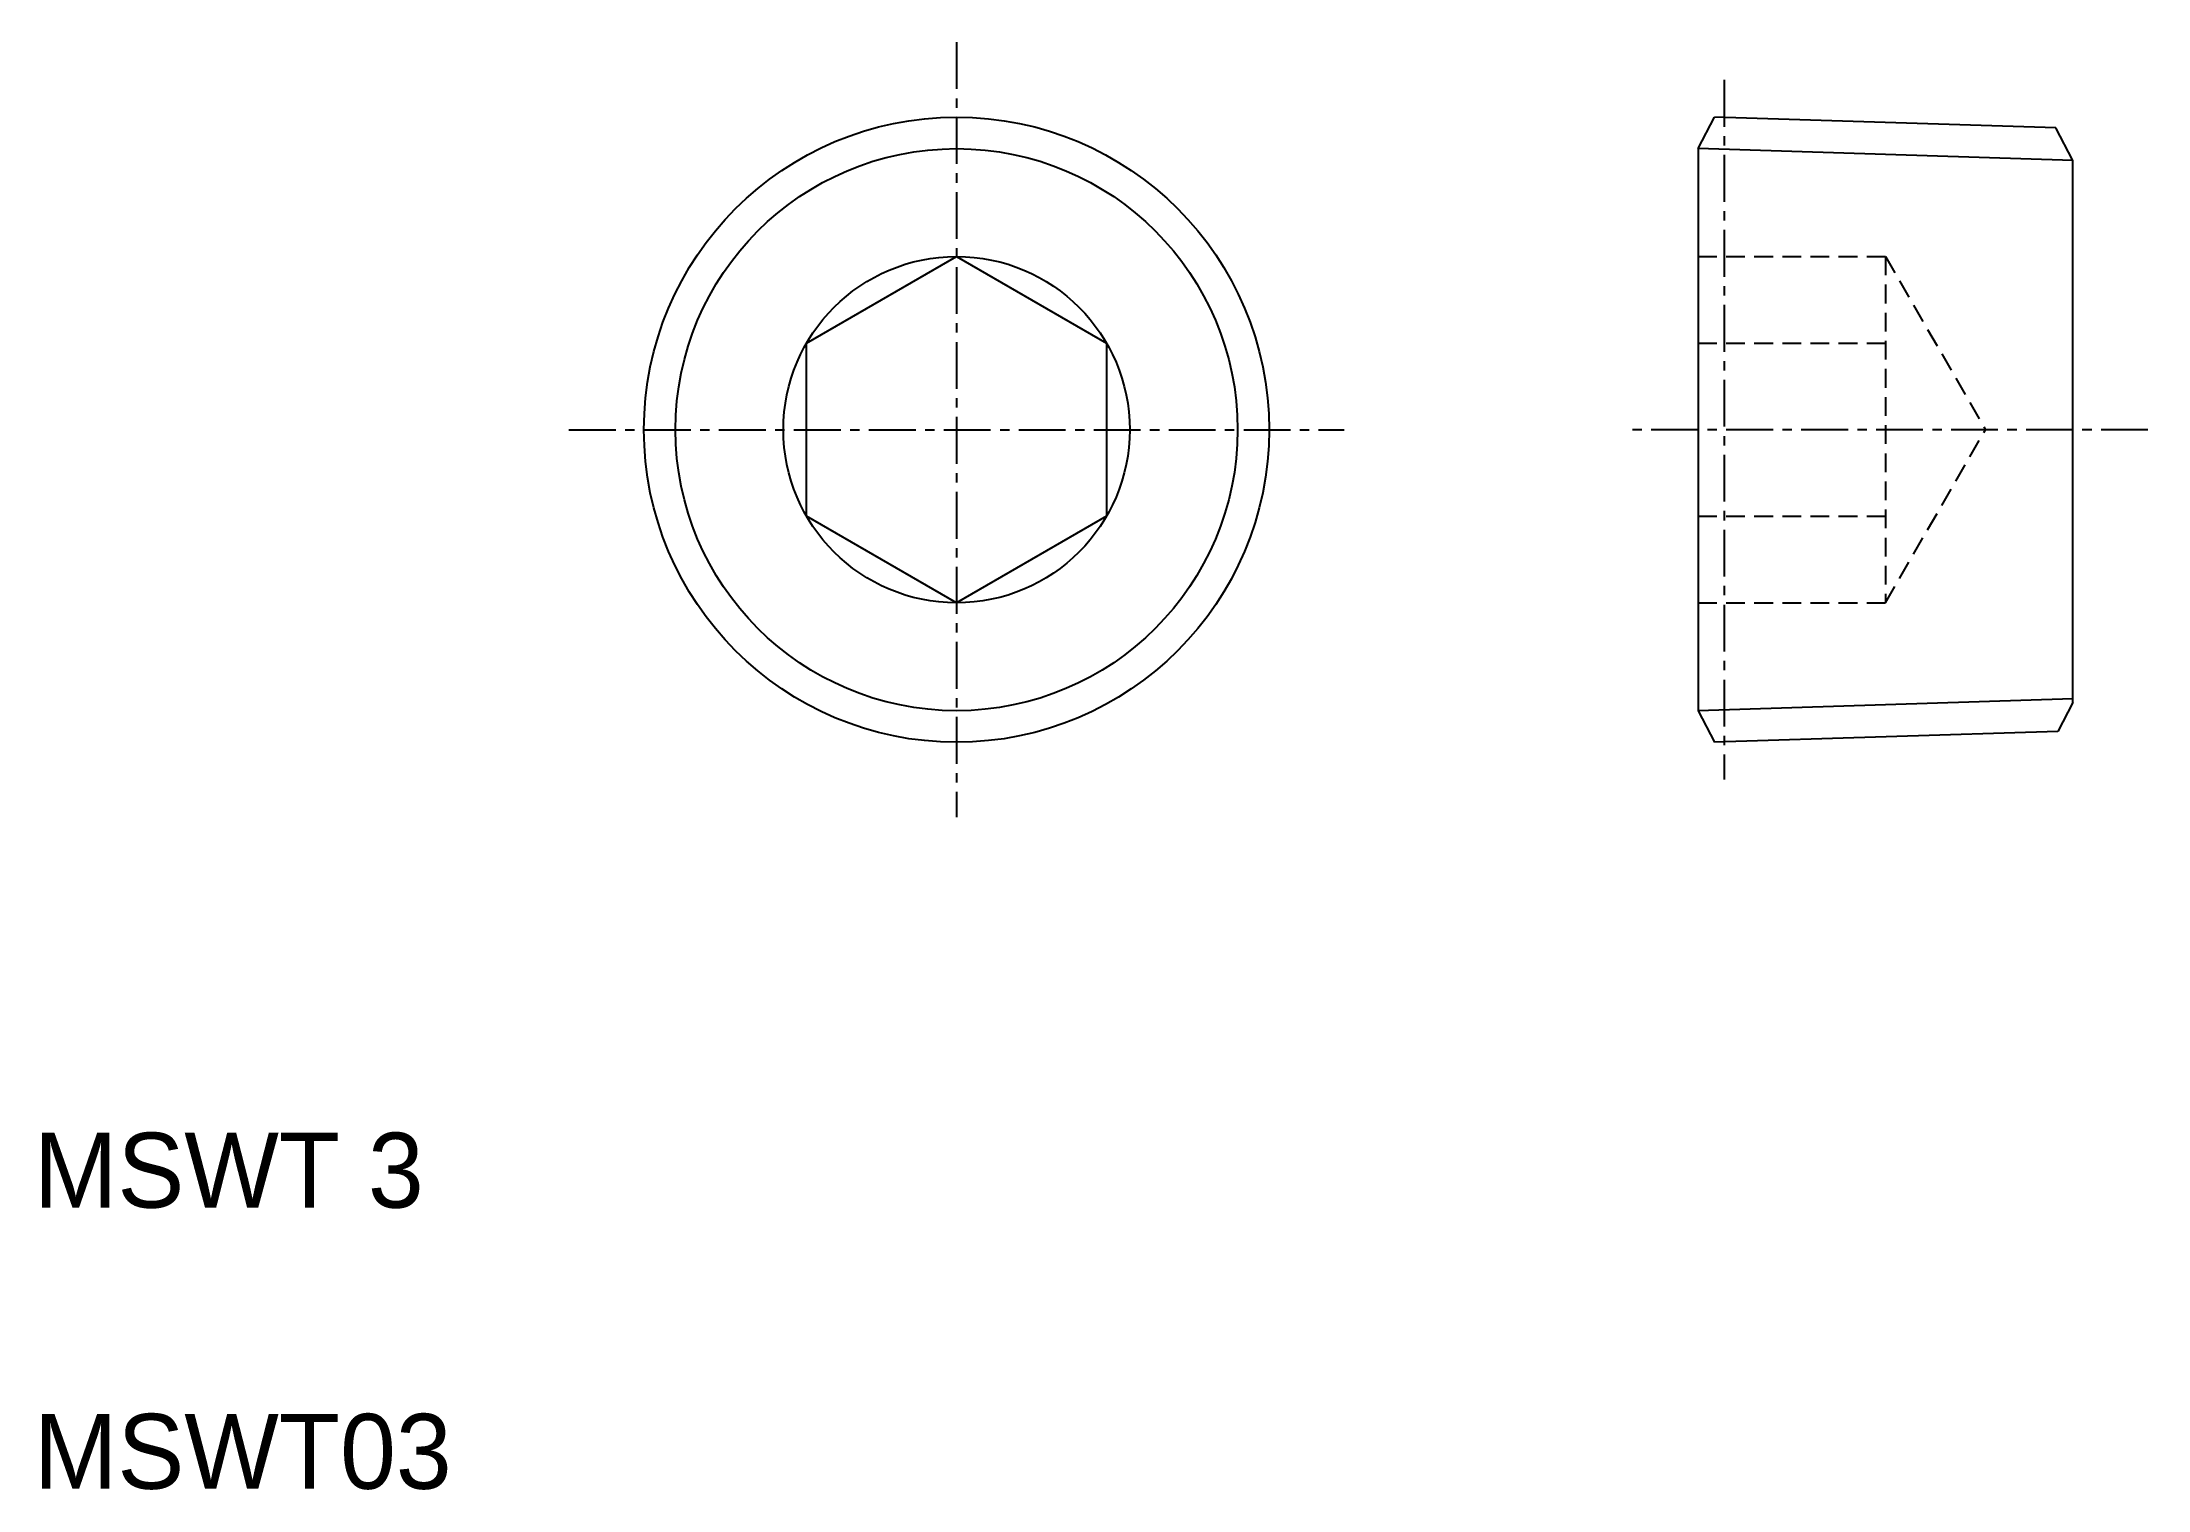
# Model space of a CAD drawing. Extents: x 5.2 to 61.4, y 5 to 43.6.
import ezdxf

# ---------------------------------------------------------------- set-up
doc = ezdxf.new("R2010")
doc.units = 0
doc.linetypes.add('CENTER', pattern=[2, 1.25, -0.25, 0.25, -0.25])
doc.linetypes.add('DASHED', pattern=[0.75, 0.5, -0.25])
doc.layers.get('0').update_dxf_attribs({"linetype": 'CONTINUOUS'})
doc.layers.add('CENTER', color=1, linetype='CENTER')

msp = doc.modelspace()

# ---------------------------------------------------------------- linework, layer by layer
at = {"color": 7, "linetype": 'CONTINUOUS'}
for p, q in [((49.396, 40.752), (49.834, 41.594)), ((58.943, 41.31), (49.834, 41.594)), ((59.396, 40.439), (58.943, 41.31)), ((49.396, 40.752), (49.396, 25.758)), ((59.396, 25.979), (59.396, 40.439)), ((25.614, 35.564), (29.614, 37.874)), ((29.614, 37.874), (33.614, 35.564)), ((25.614, 30.946), (25.614, 35.564)), ((33.614, 35.564), (33.614, 30.946)), ((29.614, 28.636), (25.614, 30.946)), ((33.614, 30.946), (29.614, 28.636)), ((59.396, 25.979), (58.991, 25.202)), ((49.396, 25.758), (49.834, 24.916)), ((58.991, 25.202), (49.834, 24.916))]:
    msp.add_line(p, q, dxfattribs=at)
at = {"color": 3, "linetype": 'CONTINUOUS'}
for p, q in [((59.396, 40.439), (49.396, 40.752)), ((59.396, 26.071), (49.396, 25.758))]:
    msp.add_line(p, q, dxfattribs=at)
at = {"color": 3, "linetype": 'DASHED'}
for p, q in [((49.396, 37.874), (54.396, 37.874)), ((54.396, 37.874), (57.062, 33.255)), ((54.396, 37.874), (54.396, 28.636)), ((49.396, 37.29), (49.396, 37.29)), ((49.396, 35.564), (54.396, 35.564)), ((49.396, 33.255), (49.396, 33.255)), ((54.396, 28.636), (57.062, 33.255)), ((49.396, 30.946), (54.396, 30.946)), ((49.396, 28.636), (54.396, 28.636))]:
    msp.add_line(p, q, dxfattribs=at)
at = {"color": 7, "linetype": 'CONTINUOUS'}
for radius in [8.339, 7.497]:
    msp.add_circle((29.614, 33.255), radius, dxfattribs=at)
at = {"color": 3, "linetype": 'CONTINUOUS'}
msp.add_circle((29.614, 33.255), 4.619, dxfattribs=at)
at = {"layer": 'CENTER', "color": 1, "linetype": 'CENTER'}
for p, q in [((29.614, 43.594), (29.614, 22.916)), ((50.096, 42.586), (50.096, 23.924)), ((19.274, 33.255), (39.953, 33.255)), ((61.396, 33.255), (47.396, 33.255))]:
    msp.add_line(p, q, dxfattribs=at)

# ---------------------------------------------------------------- texts
at = {"color": 7, "linetype": 'CONTINUOUS'}
for s, p in [('MSWT 3', (5, 12.5)), ('MSWT03', (5, 5))]:
    msp.add_text(s, height=2, dxfattribs=at).set_placement(p)

doc.saveas('drawing.dxf')
